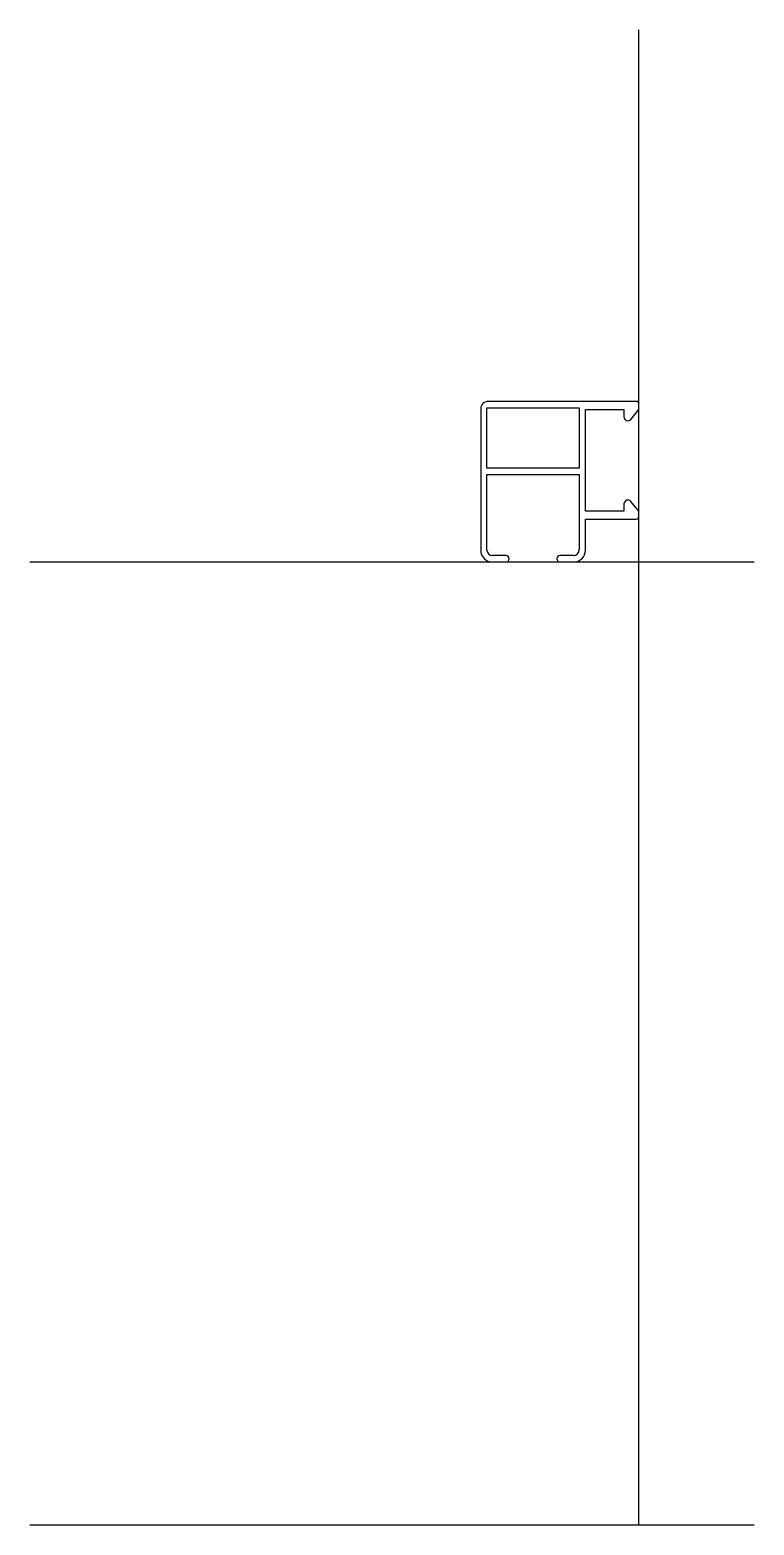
# Model space of a CAD drawing. Extents: x -114 to 22, y -180 to 99.
import ezdxf

# ---------------------------------------------------------------- set-up
doc = ezdxf.new("R2010")
doc.units = 0
doc.layers.get('0').update_dxf_attribs({"linetype": 'CONTINUOUS'})

msp = doc.modelspace()

# ---------------------------------------------------------------- linework, layer by layer
at = {"linetype": 'CONTINUOUS'}
for p, q in [((0, -180), (0, 99.43)), ((-29.6, 28.59), (-29.6, 2.2)), ((-28.42, 17.55), (-28.42, 28.8)), ((-28.42, 28.8), (-11.17, 28.8)), ((-0.5, 30), (-28.19, 30)), ((-11.17, 28.8), (-11.17, 17.55)), ((-10, 9.5), (-10, 28.5)), ((-10, 28.5), (-2.8, 28.5)), ((-2.8, 28.5), (-2.8, 27.11)), ((-1.55, 26.65), (0, 28.5)), ((0, 28.5), (0, 29.5)), ((-11.17, 17.55), (-28.42, 17.55)), ((-28.42, 2.2), (-28.42, 16.35)), ((-28.42, 16.35), (-11.17, 16.35)), ((-11.17, 16.35), (-11.17, 2.3)), ((0, 9.5), (-1.52, 11.31)), ((-2.8, 9.5), (-10, 9.5)), ((-2.8, 10.84), (-2.8, 9.5)), ((0, 8.5), (0, 9.5)), ((-10, 2.2), (-10, 8)), ((-10, 8), (-0.5, 8)), ((-113.89, 0), (21.53, 0)), ((-24.9, 1.2), (-27.42, 1.2)), ((-27.4, 0), (-24.9, 0)), ((-12.27, 1.2), (-14.73, 1.2)), ((-14.73, 0), (-12.2, 0)), ((21.53, -180), (-113.89, -180))]:
    msp.add_line(p, q, dxfattribs=at)
for centre, radius, start, end in [((-28.19, 28.59), 1.41, 90, 180), ((-0.5, 29.5), 0.5, 0, 90), ((-2.09, 27.11), 0.71, 180.0788, 319.514), ((-2.07, 10.83), 0.73, 41.104, 179.2212), ((-0.5, 8.5), 0.5, 270, 0), ((-27.4, 2.2), 2.2, 180, 270), ((-27.42, 2.2), 1, 180, 270), ((-24.9, 0.6), 0.6, 270, 90), ((-14.73, 0.6), 0.6, 90, 270), ((-12.27, 2.3), 1.1, 270, 360), ((-12.2, 2.2), 2.2, 270, 0)]:
    msp.add_arc(centre, radius, start, end, dxfattribs=at)

doc.saveas('drawing.dxf')
